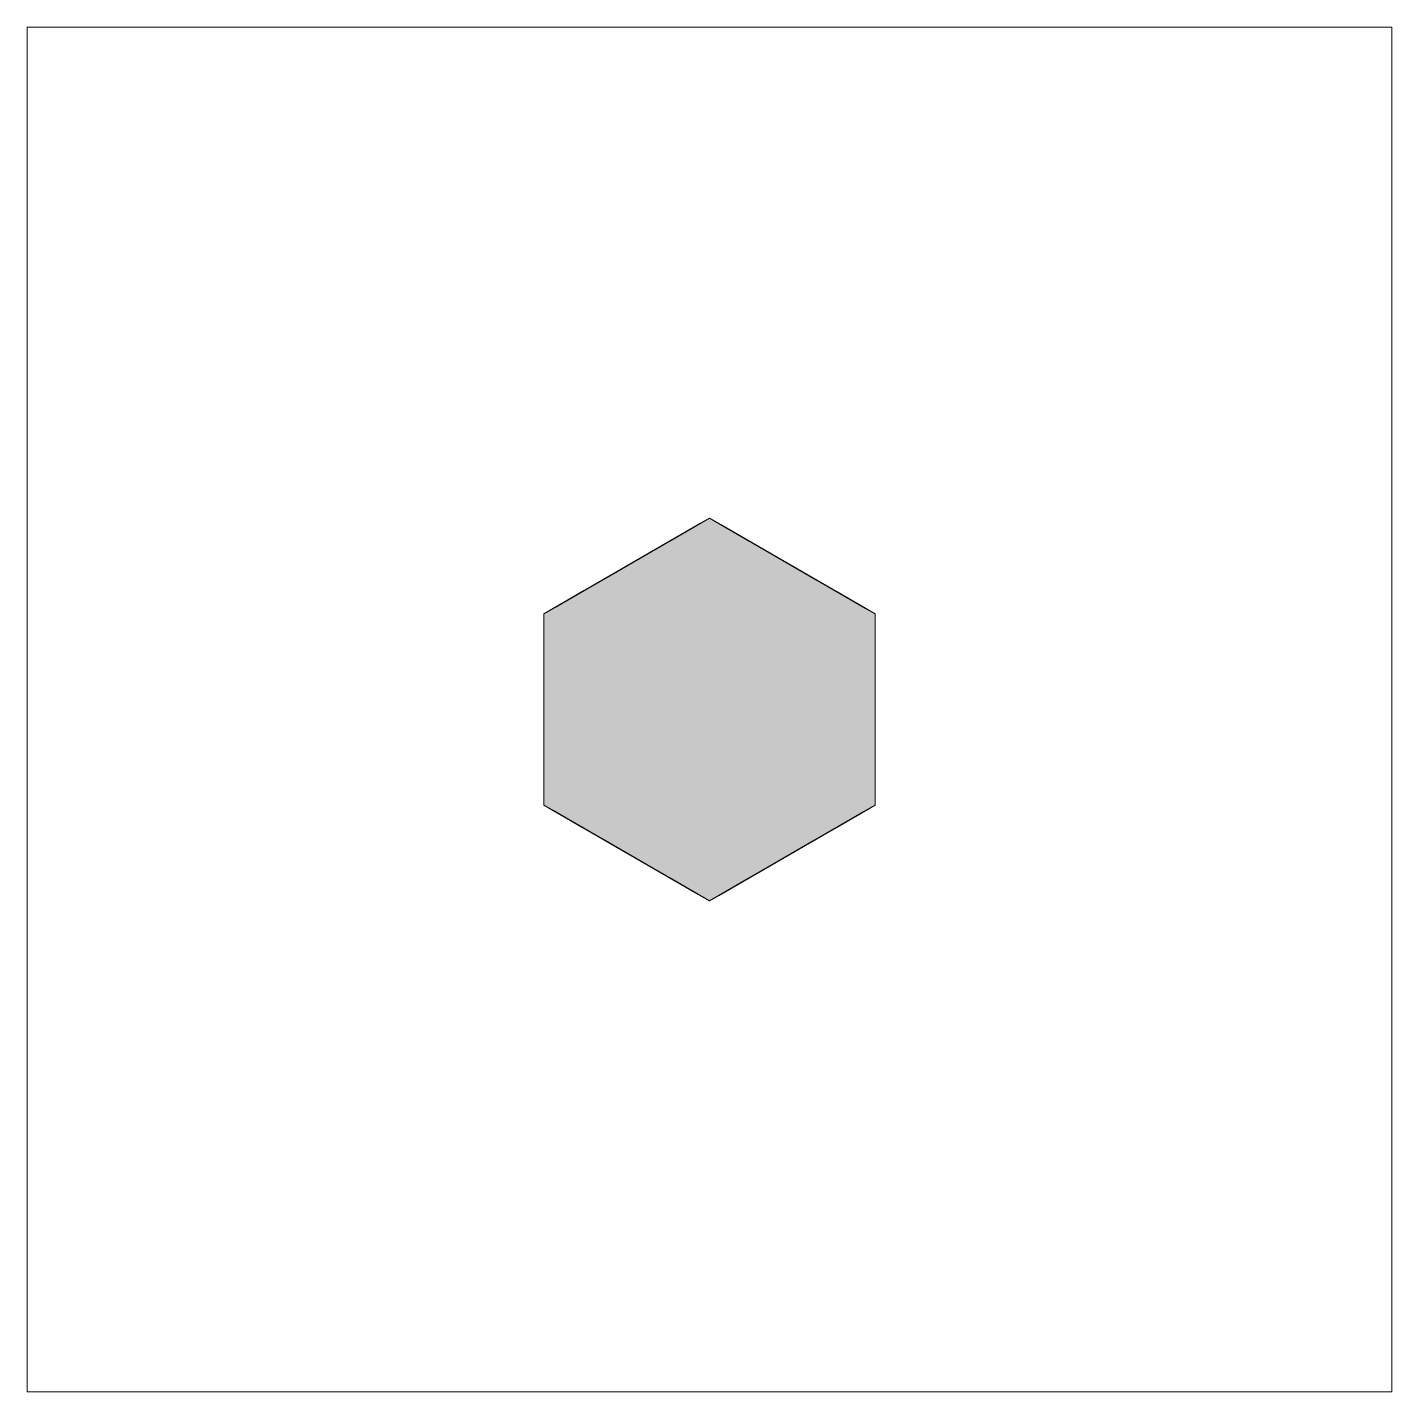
# Model space of a CAD drawing. Header units: inches. Extents: x 236 to 376, y 326 to 466.
import ezdxf

# ---------------------------------------------------------------- set-up
doc = ezdxf.new("R2010")
doc.units = ezdxf.units.IN
doc.header["$MEASUREMENT"] = 0
doc.layers.add('图层 1', color=7, linetype='Continuous')

# ---------------------------------------------------------------- blocks, each defined once
blk = doc.blocks.new('block 2')
at = {"layer": '图层 1'}
h = blk.add_hatch(color=7, dxfattribs=at)
h.dxf.hatch_style = 2
h.paths.add_polyline_path([(305.5, 416.13), (305.33, 416.03), (288.5, 406.31), (288.5, 386.69), (288.67, 386.59), (305.5, 376.87), (305.67, 376.97), (322.5, 386.69), (322.5, 406.31), (322.33, 406.41)])
at = {"layer": '图层 1', "lineweight": 0}
for points in [[(375.5, 466.5), (375.5, 326.5), (235.5, 326.5), (235.5, 466.5), (375.5, 466.5)], [(305.5, 416.13), (305.33, 416.03), (288.5, 406.31), (288.5, 386.69), (288.67, 386.59), (305.5, 376.87), (305.67, 376.97), (322.5, 386.69), (322.5, 406.31), (322.33, 406.41), (305.5, 416.13)]]:
    blk.add_lwpolyline(points, dxfattribs=at)
blk = doc.blocks.new('block 3')
at = {"layer": '图层 1'}
h = blk.add_hatch(color=7, dxfattribs=at)
h.dxf.hatch_style = 2
h.paths.add_polyline_path([(305.5, 416.13), (304.95, 415.81), (288.5, 406.31), (288.5, 386.69), (289.05, 386.37), (305.5, 376.87), (306.05, 377.19), (322.5, 386.69), (322.5, 406.31), (321.95, 406.63)])
at = {"layer": '图层 1', "lineweight": 0}
for points in [[(375.5, 466.5), (375.5, 326.5), (235.5, 326.5), (235.5, 466.5), (375.5, 466.5)], [(305.5, 416.13), (304.95, 415.81), (288.5, 406.31), (288.5, 386.69), (289.05, 386.37), (305.5, 376.87), (306.05, 377.19), (322.5, 386.69), (322.5, 406.31), (321.95, 406.63), (305.5, 416.13)]]:
    blk.add_lwpolyline(points, dxfattribs=at)
blk = doc.blocks.new('block 4')
at = {"layer": '图层 1'}
h = blk.add_hatch(color=7, dxfattribs=at)
h.dxf.hatch_style = 2
h.paths.add_polyline_path([(305.5, 416.13), (304.52, 415.57), (288.5, 406.31), (288.5, 386.69), (289.48, 386.12), (305.5, 376.87), (306.48, 377.43), (322.5, 386.69), (322.5, 406.31), (321.52, 406.88)])
at = {"layer": '图层 1', "lineweight": 0}
for points in [[(375.5, 466.5), (375.5, 326.5), (235.5, 326.5), (235.5, 466.5), (375.5, 466.5)], [(305.5, 416.13), (304.52, 415.57), (288.5, 406.31), (288.5, 386.69), (289.48, 386.12), (305.5, 376.87), (306.48, 377.43), (322.5, 386.69), (322.5, 406.31), (321.52, 406.88), (305.5, 416.13)]]:
    blk.add_lwpolyline(points, dxfattribs=at)
blk = doc.blocks.new('block 5')
at = {"layer": '图层 1'}
h = blk.add_hatch(color=7, dxfattribs=at)
h.dxf.hatch_style = 2
h.paths.add_polyline_path([(305.5, 416.13), (304.1, 415.32), (288.5, 406.31), (288.5, 386.69), (289.9, 385.88), (305.5, 376.87), (306.9, 377.68), (322.5, 386.69), (322.5, 406.31), (321.1, 407.12)])
at = {"layer": '图层 1', "lineweight": 0}
for points in [[(375.5, 466.5), (375.5, 326.5), (235.5, 326.5), (235.5, 466.5), (375.5, 466.5)], [(305.5, 416.13), (304.1, 415.32), (288.5, 406.31), (288.5, 386.69), (289.9, 385.88), (305.5, 376.87), (306.9, 377.68), (322.5, 386.69), (322.5, 406.31), (321.1, 407.12), (305.5, 416.13)]]:
    blk.add_lwpolyline(points, dxfattribs=at)
blk = doc.blocks.new('block 6')
at = {"layer": '图层 1'}
h = blk.add_hatch(color=7, dxfattribs=at)
h.dxf.hatch_style = 2
h.paths.add_polyline_path([(305.5, 416.13), (303.67, 415.07), (288.5, 406.31), (288.5, 386.69), (290.33, 385.63), (305.5, 376.87), (307.33, 377.93), (322.5, 386.69), (322.5, 406.31), (320.67, 407.37)])
at = {"layer": '图层 1', "lineweight": 0}
for points in [[(375.5, 466.5), (375.5, 326.5), (235.5, 326.5), (235.5, 466.5), (375.5, 466.5)], [(305.5, 416.13), (303.67, 415.07), (288.5, 406.31), (288.5, 386.69), (290.33, 385.63), (305.5, 376.87), (307.33, 377.93), (322.5, 386.69), (322.5, 406.31), (320.67, 407.37), (305.5, 416.13)]]:
    blk.add_lwpolyline(points, dxfattribs=at)
blk = doc.blocks.new('block 7')
at = {"layer": '图层 1'}
h = blk.add_hatch(color=7, dxfattribs=at)
h.dxf.hatch_style = 2
h.paths.add_polyline_path([(305.5, 416.13), (303.25, 414.83), (288.5, 406.31), (288.5, 386.69), (290.75, 385.38), (305.5, 376.87), (307.75, 378.17), (322.5, 386.69), (322.5, 406.31), (320.25, 407.62)])
at = {"layer": '图层 1', "lineweight": 0}
for points in [[(375.5, 466.5), (375.5, 326.5), (235.5, 326.5), (235.5, 466.5), (375.5, 466.5)], [(305.5, 416.13), (303.25, 414.83), (288.5, 406.31), (288.5, 386.69), (290.75, 385.38), (305.5, 376.87), (307.75, 378.17), (322.5, 386.69), (322.5, 406.31), (320.25, 407.62), (305.5, 416.13)]]:
    blk.add_lwpolyline(points, dxfattribs=at)
blk = doc.blocks.new('block 8')
at = {"layer": '图层 1'}
h = blk.add_hatch(color=7, dxfattribs=at)
h.dxf.hatch_style = 2
h.paths.add_polyline_path([(305.5, 416.13), (302.82, 414.58), (288.5, 406.31), (288.5, 386.69), (291.18, 385.14), (305.5, 376.87), (308.18, 378.42), (322.5, 386.69), (322.5, 406.31), (319.82, 407.86)])
at = {"layer": '图层 1', "lineweight": 0}
for points in [[(375.5, 466.5), (375.5, 326.5), (235.5, 326.5), (235.5, 466.5), (375.5, 466.5)], [(305.5, 416.13), (302.82, 414.58), (288.5, 406.31), (288.5, 386.69), (291.18, 385.14), (305.5, 376.87), (308.18, 378.42), (322.5, 386.69), (322.5, 406.31), (319.82, 407.86), (305.5, 416.13)]]:
    blk.add_lwpolyline(points, dxfattribs=at)
blk = doc.blocks.new('block 9')
at = {"layer": '图层 1'}
h = blk.add_hatch(color=7, dxfattribs=at)
h.dxf.hatch_style = 2
h.paths.add_polyline_path([(305.5, 416.13), (302.4, 414.34), (288.5, 406.31), (288.5, 386.69), (291.6, 384.89), (305.5, 376.87), (308.6, 378.66), (322.5, 386.69), (322.5, 406.31), (319.4, 408.11)])
at = {"layer": '图层 1', "lineweight": 0}
for points in [[(375.5, 466.5), (375.5, 326.5), (235.5, 326.5), (235.5, 466.5), (375.5, 466.5)], [(305.5, 416.13), (302.4, 414.34), (288.5, 406.31), (288.5, 386.69), (291.6, 384.89), (305.5, 376.87), (308.6, 378.66), (322.5, 386.69), (322.5, 406.31), (319.4, 408.11), (305.5, 416.13)]]:
    blk.add_lwpolyline(points, dxfattribs=at)
blk = doc.blocks.new('block 10')
at = {"layer": '图层 1'}
h = blk.add_hatch(color=7, dxfattribs=at)
h.dxf.hatch_style = 2
h.paths.add_polyline_path([(305.5, 416.13), (301.97, 414.09), (288.5, 406.31), (288.5, 386.69), (292.03, 384.65), (305.5, 376.87), (309.03, 378.91), (322.5, 386.69), (322.5, 406.31), (318.97, 408.35)])
at = {"layer": '图层 1', "lineweight": 0}
for points in [[(375.5, 466.5), (375.5, 326.5), (235.5, 326.5), (235.5, 466.5), (375.5, 466.5)], [(305.5, 416.13), (301.97, 414.09), (288.5, 406.31), (288.5, 386.69), (292.03, 384.65), (305.5, 376.87), (309.03, 378.91), (322.5, 386.69), (322.5, 406.31), (318.97, 408.35), (305.5, 416.13)]]:
    blk.add_lwpolyline(points, dxfattribs=at)
blk = doc.blocks.new('block 11')
at = {"layer": '图层 1'}
h = blk.add_hatch(color=7, dxfattribs=at)
h.dxf.hatch_style = 2
h.paths.add_polyline_path([(305.5, 416.13), (301.55, 413.85), (288.5, 406.31), (288.5, 386.69), (292.45, 384.4), (305.5, 376.87), (309.45, 379.15), (322.5, 386.69), (322.5, 406.31), (318.55, 408.6)])
at = {"layer": '图层 1', "lineweight": 0}
for points in [[(375.5, 466.5), (375.5, 326.5), (235.5, 326.5), (235.5, 466.5), (375.5, 466.5)], [(305.5, 416.13), (301.55, 413.85), (288.5, 406.31), (288.5, 386.69), (292.45, 384.4), (305.5, 376.87), (309.45, 379.15), (322.5, 386.69), (322.5, 406.31), (318.55, 408.6), (305.5, 416.13)]]:
    blk.add_lwpolyline(points, dxfattribs=at)
blk = doc.blocks.new('block 12')
at = {"layer": '图层 1'}
h = blk.add_hatch(color=7, dxfattribs=at)
h.dxf.hatch_style = 2
h.paths.add_polyline_path([(305.5, 416.13), (301.12, 413.6), (288.5, 406.31), (288.5, 386.69), (292.88, 384.16), (305.5, 376.87), (309.88, 379.4), (322.5, 386.69), (322.5, 406.31), (318.12, 408.84)])
at = {"layer": '图层 1', "lineweight": 0}
for points in [[(375.5, 466.5), (375.5, 326.5), (235.5, 326.5), (235.5, 466.5), (375.5, 466.5)], [(305.5, 416.13), (301.12, 413.6), (288.5, 406.31), (288.5, 386.69), (292.88, 384.16), (305.5, 376.87), (309.88, 379.4), (322.5, 386.69), (322.5, 406.31), (318.12, 408.84), (305.5, 416.13)]]:
    blk.add_lwpolyline(points, dxfattribs=at)
blk = doc.blocks.new('block 13')
at = {"layer": '图层 1'}
h = blk.add_hatch(color=7, dxfattribs=at)
h.dxf.hatch_style = 2
h.paths.add_polyline_path([(305.5, 416.13), (300.7, 413.36), (288.5, 406.31), (288.5, 386.69), (293.3, 383.91), (305.5, 376.87), (310.3, 379.64), (322.5, 386.69), (322.5, 406.31), (317.7, 409.09)])
at = {"layer": '图层 1', "lineweight": 0}
for points in [[(375.5, 466.5), (375.5, 326.5), (235.5, 326.5), (235.5, 466.5), (375.5, 466.5)], [(305.5, 416.13), (300.7, 413.36), (288.5, 406.31), (288.5, 386.69), (293.3, 383.91), (305.5, 376.87), (310.3, 379.64), (322.5, 386.69), (322.5, 406.31), (317.7, 409.09), (305.5, 416.13)]]:
    blk.add_lwpolyline(points, dxfattribs=at)
blk = doc.blocks.new('block 14')
at = {"layer": '图层 1'}
h = blk.add_hatch(color=7, dxfattribs=at)
h.dxf.hatch_style = 2
h.paths.add_polyline_path([(305.5, 416.13), (300.27, 413.11), (288.5, 406.31), (288.5, 386.69), (293.73, 383.67), (305.5, 376.87), (310.73, 379.89), (322.5, 386.69), (322.5, 406.31), (317.27, 409.33)])
at = {"layer": '图层 1', "lineweight": 0}
for points in [[(375.5, 466.5), (375.5, 326.5), (235.5, 326.5), (235.5, 466.5), (375.5, 466.5)], [(305.5, 416.13), (300.27, 413.11), (288.5, 406.31), (288.5, 386.69), (293.73, 383.67), (305.5, 376.87), (310.73, 379.89), (322.5, 386.69), (322.5, 406.31), (317.27, 409.33), (305.5, 416.13)]]:
    blk.add_lwpolyline(points, dxfattribs=at)
blk = doc.blocks.new('block 15')
at = {"layer": '图层 1'}
h = blk.add_hatch(color=7, dxfattribs=at)
h.dxf.hatch_style = 2
h.paths.add_polyline_path([(305.5, 416.13), (299.85, 412.87), (288.5, 406.31), (288.5, 386.69), (294.15, 383.42), (305.5, 376.87), (311.15, 380.13), (322.5, 386.69), (322.5, 406.31), (316.85, 409.58)])
at = {"layer": '图层 1', "lineweight": 0}
for points in [[(375.5, 466.5), (375.5, 326.5), (235.5, 326.5), (235.5, 466.5), (375.5, 466.5)], [(305.5, 416.13), (299.85, 412.87), (288.5, 406.31), (288.5, 386.69), (294.15, 383.42), (305.5, 376.87), (311.15, 380.13), (322.5, 386.69), (322.5, 406.31), (316.85, 409.58), (305.5, 416.13)]]:
    blk.add_lwpolyline(points, dxfattribs=at)
blk = doc.blocks.new('block 16')
at = {"layer": '图层 1'}
h = blk.add_hatch(color=7, dxfattribs=at)
h.dxf.hatch_style = 2
h.paths.add_polyline_path([(305.5, 416.13), (299.42, 412.62), (288.5, 406.31), (288.5, 386.69), (294.58, 383.18), (305.5, 376.87), (311.58, 380.38), (322.5, 386.69), (322.5, 406.31), (316.42, 409.82)])
at = {"layer": '图层 1', "lineweight": 0}
for points in [[(375.5, 466.5), (375.5, 326.5), (235.5, 326.5), (235.5, 466.5), (375.5, 466.5)], [(305.5, 416.13), (299.42, 412.62), (288.5, 406.31), (288.5, 386.69), (294.58, 383.18), (305.5, 376.87), (311.58, 380.38), (322.5, 386.69), (322.5, 406.31), (316.42, 409.82), (305.5, 416.13)]]:
    blk.add_lwpolyline(points, dxfattribs=at)
blk = doc.blocks.new('block 17')
at = {"layer": '图层 1'}
h = blk.add_hatch(color=7, dxfattribs=at)
h.dxf.hatch_style = 2
h.paths.add_polyline_path([(305.5, 416.13), (299, 412.38), (288.5, 406.31), (288.5, 386.69), (295, 382.93), (305.5, 376.87), (312, 380.62), (322.5, 386.69), (322.5, 406.31), (316, 410.07)])
at = {"layer": '图层 1', "lineweight": 0}
for points in [[(375.5, 466.5), (375.5, 326.5), (235.5, 326.5), (235.5, 466.5), (375.5, 466.5)], [(305.5, 416.13), (299, 412.38), (288.5, 406.31), (288.5, 386.69), (295, 382.93), (305.5, 376.87), (312, 380.62), (322.5, 386.69), (322.5, 406.31), (316, 410.07), (305.5, 416.13)]]:
    blk.add_lwpolyline(points, dxfattribs=at)
blk = doc.blocks.new('block 18')
at = {"layer": '图层 1'}
h = blk.add_hatch(color=7, dxfattribs=at)
h.dxf.hatch_style = 2
h.paths.add_polyline_path([(305.5, 416.13), (298.57, 412.13), (288.5, 406.31), (288.5, 386.69), (295.43, 382.69), (305.5, 376.87), (312.43, 380.87), (322.5, 386.69), (322.5, 406.31), (315.57, 410.31)])
at = {"layer": '图层 1', "lineweight": 0}
for points in [[(375.5, 466.5), (375.5, 326.5), (235.5, 326.5), (235.5, 466.5), (375.5, 466.5)], [(305.5, 416.13), (298.57, 412.13), (288.5, 406.31), (288.5, 386.69), (295.43, 382.69), (305.5, 376.87), (312.43, 380.87), (322.5, 386.69), (322.5, 406.31), (315.57, 410.31), (305.5, 416.13)]]:
    blk.add_lwpolyline(points, dxfattribs=at)
blk = doc.blocks.new('block 19')
at = {"layer": '图层 1'}
h = blk.add_hatch(color=7, dxfattribs=at)
h.dxf.hatch_style = 2
h.paths.add_polyline_path([(305.5, 416.13), (298.15, 411.88), (288.5, 406.31), (288.5, 386.69), (295.85, 382.44), (305.5, 376.87), (312.85, 381.12), (322.5, 386.69), (322.5, 406.31), (315.15, 410.56)])
at = {"layer": '图层 1', "lineweight": 0}
for points in [[(375.5, 466.5), (375.5, 326.5), (235.5, 326.5), (235.5, 466.5), (375.5, 466.5)], [(305.5, 416.13), (298.15, 411.88), (288.5, 406.31), (288.5, 386.69), (295.85, 382.44), (305.5, 376.87), (312.85, 381.12), (322.5, 386.69), (322.5, 406.31), (315.15, 410.56), (305.5, 416.13)]]:
    blk.add_lwpolyline(points, dxfattribs=at)
blk = doc.blocks.new('block 20')
at = {"layer": '图层 1'}
h = blk.add_hatch(color=7, dxfattribs=at)
h.dxf.hatch_style = 2
h.paths.add_polyline_path([(305.5, 416.13), (297.72, 411.64), (288.5, 406.31), (288.5, 386.69), (296.28, 382.2), (305.5, 376.87), (313.28, 381.36), (322.5, 386.69), (322.5, 406.31), (314.72, 410.81)])
at = {"layer": '图层 1', "lineweight": 0}
for points in [[(375.5, 466.5), (375.5, 326.5), (235.5, 326.5), (235.5, 466.5), (375.5, 466.5)], [(305.5, 416.13), (297.72, 411.64), (288.5, 406.31), (288.5, 386.69), (296.28, 382.2), (305.5, 376.87), (313.28, 381.36), (322.5, 386.69), (322.5, 406.31), (314.72, 410.81), (305.5, 416.13)]]:
    blk.add_lwpolyline(points, dxfattribs=at)
blk = doc.blocks.new('block 21')
at = {"layer": '图层 1'}
h = blk.add_hatch(color=7, dxfattribs=at)
h.dxf.hatch_style = 2
h.paths.add_polyline_path([(305.5, 416.13), (297.3, 411.39), (288.5, 406.31), (288.5, 386.69), (296.7, 381.95), (305.5, 376.87), (313.7, 381.61), (322.5, 386.69), (322.5, 406.31), (314.3, 411.05)])
at = {"layer": '图层 1', "lineweight": 0}
for points in [[(375.5, 466.5), (375.5, 326.5), (235.5, 326.5), (235.5, 466.5), (375.5, 466.5)], [(305.5, 416.13), (297.3, 411.39), (288.5, 406.31), (288.5, 386.69), (296.7, 381.95), (305.5, 376.87), (313.7, 381.61), (322.5, 386.69), (322.5, 406.31), (314.3, 411.05), (305.5, 416.13)]]:
    blk.add_lwpolyline(points, dxfattribs=at)
blk = doc.blocks.new('block 22')
at = {"layer": '图层 1'}
h = blk.add_hatch(color=7, dxfattribs=at)
h.dxf.hatch_style = 2
h.paths.add_polyline_path([(305.5, 416.13), (296.87, 411.15), (288.5, 406.31), (288.5, 386.69), (297.13, 381.7), (305.5, 376.87), (314.13, 381.85), (322.5, 386.69), (322.5, 406.31), (313.87, 411.3)])
at = {"layer": '图层 1', "lineweight": 0}
for points in [[(375.5, 466.5), (375.5, 326.5), (235.5, 326.5), (235.5, 466.5), (375.5, 466.5)], [(305.5, 416.13), (296.87, 411.15), (288.5, 406.31), (288.5, 386.69), (297.13, 381.7), (305.5, 376.87), (314.13, 381.85), (322.5, 386.69), (322.5, 406.31), (313.87, 411.3), (305.5, 416.13)]]:
    blk.add_lwpolyline(points, dxfattribs=at)
blk = doc.blocks.new('block 23')
at = {"layer": '图层 1'}
h = blk.add_hatch(color=7, dxfattribs=at)
h.dxf.hatch_style = 2
h.paths.add_polyline_path([(305.5, 416.13), (296.45, 410.9), (288.5, 406.31), (288.5, 386.69), (297.55, 381.46), (305.5, 376.87), (314.55, 382.1), (322.5, 386.69), (322.5, 406.31), (313.45, 411.54)])
at = {"layer": '图层 1', "lineweight": 0}
for points in [[(375.5, 466.5), (375.5, 326.5), (235.5, 326.5), (235.5, 466.5), (375.5, 466.5)], [(305.5, 416.13), (296.45, 410.9), (288.5, 406.31), (288.5, 386.69), (297.55, 381.46), (305.5, 376.87), (314.55, 382.1), (322.5, 386.69), (322.5, 406.31), (313.45, 411.54), (305.5, 416.13)]]:
    blk.add_lwpolyline(points, dxfattribs=at)
blk = doc.blocks.new('block 24')
at = {"layer": '图层 1'}
h = blk.add_hatch(color=7, dxfattribs=at)
h.dxf.hatch_style = 2
h.paths.add_polyline_path([(305.5, 416.13), (296.02, 410.66), (288.5, 406.31), (288.5, 386.69), (297.98, 381.21), (305.5, 376.87), (314.98, 382.34), (322.5, 386.69), (322.5, 406.31), (313.02, 411.79)])
at = {"layer": '图层 1', "lineweight": 0}
for points in [[(375.5, 466.5), (375.5, 326.5), (235.5, 326.5), (235.5, 466.5), (375.5, 466.5)], [(305.5, 416.13), (296.02, 410.66), (288.5, 406.31), (288.5, 386.69), (297.98, 381.21), (305.5, 376.87), (314.98, 382.34), (322.5, 386.69), (322.5, 406.31), (313.02, 411.79), (305.5, 416.13)]]:
    blk.add_lwpolyline(points, dxfattribs=at)
blk = doc.blocks.new('block 25')
at = {"layer": '图层 1'}
h = blk.add_hatch(color=7, dxfattribs=at)
h.dxf.hatch_style = 2
h.paths.add_polyline_path([(305.5, 416.13), (295.6, 410.41), (288.5, 406.31), (288.5, 386.69), (298.4, 380.97), (305.5, 376.87), (315.4, 382.59), (322.5, 386.69), (322.5, 406.31), (312.6, 412.03)])
at = {"layer": '图层 1', "lineweight": 0}
for points in [[(375.5, 466.5), (375.5, 326.5), (235.5, 326.5), (235.5, 466.5), (375.5, 466.5)], [(305.5, 416.13), (295.6, 410.41), (288.5, 406.31), (288.5, 386.69), (298.4, 380.97), (305.5, 376.87), (315.4, 382.59), (322.5, 386.69), (322.5, 406.31), (312.6, 412.03), (305.5, 416.13)]]:
    blk.add_lwpolyline(points, dxfattribs=at)
blk = doc.blocks.new('block 26')
at = {"layer": '图层 1'}
h = blk.add_hatch(color=7, dxfattribs=at)
h.dxf.hatch_style = 2
h.paths.add_polyline_path([(305.5, 416.13), (295.17, 410.17), (288.5, 406.31), (288.5, 386.69), (298.83, 380.72), (305.5, 376.87), (315.83, 382.83), (322.5, 386.69), (322.5, 406.31), (312.17, 412.28)])
at = {"layer": '图层 1', "lineweight": 0}
for points in [[(375.5, 466.5), (375.5, 326.5), (235.5, 326.5), (235.5, 466.5), (375.5, 466.5)], [(305.5, 416.13), (295.17, 410.17), (288.5, 406.31), (288.5, 386.69), (298.83, 380.72), (305.5, 376.87), (315.83, 382.83), (322.5, 386.69), (322.5, 406.31), (312.17, 412.28), (305.5, 416.13)]]:
    blk.add_lwpolyline(points, dxfattribs=at)
blk = doc.blocks.new('block 27')
at = {"layer": '图层 1'}
h = blk.add_hatch(color=7, dxfattribs=at)
h.dxf.hatch_style = 2
h.paths.add_polyline_path([(305.5, 416.13), (294.75, 409.92), (288.5, 406.31), (288.5, 386.69), (299.25, 380.48), (305.5, 376.87), (316.25, 383.08), (322.5, 386.69), (322.5, 406.31), (311.75, 412.52)])
at = {"layer": '图层 1', "lineweight": 0}
for points in [[(375.5, 466.5), (375.5, 326.5), (235.5, 326.5), (235.5, 466.5), (375.5, 466.5)], [(305.5, 416.13), (294.75, 409.92), (288.5, 406.31), (288.5, 386.69), (299.25, 380.48), (305.5, 376.87), (316.25, 383.08), (322.5, 386.69), (322.5, 406.31), (311.75, 412.52), (305.5, 416.13)]]:
    blk.add_lwpolyline(points, dxfattribs=at)
blk = doc.blocks.new('block 28')
at = {"layer": '图层 1'}
h = blk.add_hatch(color=7, dxfattribs=at)
h.dxf.hatch_style = 2
h.paths.add_polyline_path([(305.5, 416.13), (294.32, 409.68), (288.5, 406.31), (288.5, 386.69), (299.68, 380.23), (305.5, 376.87), (316.68, 383.32), (322.5, 386.69), (322.5, 406.31), (311.32, 412.77)])
at = {"layer": '图层 1', "lineweight": 0}
for points in [[(375.5, 466.5), (375.5, 326.5), (235.5, 326.5), (235.5, 466.5), (375.5, 466.5)], [(305.5, 416.13), (294.32, 409.68), (288.5, 406.31), (288.5, 386.69), (299.68, 380.23), (305.5, 376.87), (316.68, 383.32), (322.5, 386.69), (322.5, 406.31), (311.32, 412.77), (305.5, 416.13)]]:
    blk.add_lwpolyline(points, dxfattribs=at)
blk = doc.blocks.new('block 29')
at = {"layer": '图层 1'}
h = blk.add_hatch(color=7, dxfattribs=at)
h.dxf.hatch_style = 2
h.paths.add_polyline_path([(305.5, 416.13), (293.9, 409.43), (288.5, 406.31), (288.5, 386.69), (300.1, 379.99), (305.5, 376.87), (317.1, 383.57), (322.5, 386.69), (322.5, 406.31), (310.9, 413.01)])
at = {"layer": '图层 1', "lineweight": 0}
for points in [[(375.5, 466.5), (375.5, 326.5), (235.5, 326.5), (235.5, 466.5), (375.5, 466.5)], [(305.5, 416.13), (293.9, 409.43), (288.5, 406.31), (288.5, 386.69), (300.1, 379.99), (305.5, 376.87), (317.1, 383.57), (322.5, 386.69), (322.5, 406.31), (310.9, 413.01), (305.5, 416.13)]]:
    blk.add_lwpolyline(points, dxfattribs=at)
blk = doc.blocks.new('block 30')
at = {"layer": '图层 1'}
h = blk.add_hatch(color=7, dxfattribs=at)
h.dxf.hatch_style = 2
h.paths.add_polyline_path([(305.5, 416.13), (293.47, 409.19), (288.5, 406.31), (288.5, 386.69), (300.53, 379.74), (305.5, 376.87), (317.53, 383.81), (322.5, 386.69), (322.5, 406.31), (310.47, 413.26)])
at = {"layer": '图层 1', "lineweight": 0}
for points in [[(375.5, 466.5), (375.5, 326.5), (235.5, 326.5), (235.5, 466.5), (375.5, 466.5)], [(305.5, 416.13), (293.47, 409.19), (288.5, 406.31), (288.5, 386.69), (300.53, 379.74), (305.5, 376.87), (317.53, 383.81), (322.5, 386.69), (322.5, 406.31), (310.47, 413.26), (305.5, 416.13)]]:
    blk.add_lwpolyline(points, dxfattribs=at)
blk = doc.blocks.new('block 31')
at = {"layer": '图层 1'}
h = blk.add_hatch(color=7, dxfattribs=at)
h.dxf.hatch_style = 2
h.paths.add_polyline_path([(305.5, 416.13), (293.05, 408.94), (288.5, 406.31), (288.5, 386.69), (300.95, 379.5), (305.5, 376.87), (317.95, 384.06), (322.5, 386.69), (322.5, 406.31), (310.05, 413.5)])
at = {"layer": '图层 1', "lineweight": 0}
for points in [[(375.5, 466.5), (375.5, 326.5), (235.5, 326.5), (235.5, 466.5), (375.5, 466.5)], [(305.5, 416.13), (293.05, 408.94), (288.5, 406.31), (288.5, 386.69), (300.95, 379.5), (305.5, 376.87), (317.95, 384.06), (322.5, 386.69), (322.5, 406.31), (310.05, 413.5), (305.5, 416.13)]]:
    blk.add_lwpolyline(points, dxfattribs=at)
blk = doc.blocks.new('block 32')
at = {"layer": '图层 1'}
h = blk.add_hatch(color=7, dxfattribs=at)
h.dxf.hatch_style = 2
h.paths.add_polyline_path([(305.5, 416.13), (292.62, 408.7), (288.5, 406.31), (288.5, 386.69), (301.38, 379.25), (305.5, 376.87), (318.38, 384.3), (322.5, 386.69), (322.5, 406.31), (309.62, 413.75)])
at = {"layer": '图层 1', "lineweight": 0}
for points in [[(375.5, 466.5), (375.5, 326.5), (235.5, 326.5), (235.5, 466.5), (375.5, 466.5)], [(305.5, 416.13), (292.62, 408.7), (288.5, 406.31), (288.5, 386.69), (301.38, 379.25), (305.5, 376.87), (318.38, 384.3), (322.5, 386.69), (322.5, 406.31), (309.62, 413.75), (305.5, 416.13)]]:
    blk.add_lwpolyline(points, dxfattribs=at)
blk = doc.blocks.new('block 33')
at = {"layer": '图层 1'}
h = blk.add_hatch(color=7, dxfattribs=at)
h.dxf.hatch_style = 2
h.paths.add_polyline_path([(305.5, 416.13), (292.2, 408.45), (288.5, 406.31), (288.5, 386.69), (301.8, 379), (305.5, 376.87), (318.8, 384.55), (322.5, 386.69), (322.5, 406.31), (309.2, 414)])
at = {"layer": '图层 1', "lineweight": 0}
for points in [[(375.5, 466.5), (375.5, 326.5), (235.5, 326.5), (235.5, 466.5), (375.5, 466.5)], [(305.5, 416.13), (292.2, 408.45), (288.5, 406.31), (288.5, 386.69), (301.8, 379), (305.5, 376.87), (318.8, 384.55), (322.5, 386.69), (322.5, 406.31), (309.2, 414), (305.5, 416.13)]]:
    blk.add_lwpolyline(points, dxfattribs=at)
blk = doc.blocks.new('block 34')
at = {"layer": '图层 1'}
h = blk.add_hatch(color=7, dxfattribs=at)
h.dxf.hatch_style = 2
h.paths.add_polyline_path([(305.5, 416.13), (291.77, 408.2), (288.5, 406.31), (288.5, 386.69), (302.23, 378.76), (305.5, 376.87), (319.23, 384.8), (322.5, 386.69), (322.5, 406.31), (308.77, 414.24)])
at = {"layer": '图层 1', "lineweight": 0}
for points in [[(375.5, 466.5), (375.5, 326.5), (235.5, 326.5), (235.5, 466.5), (375.5, 466.5)], [(305.5, 416.13), (291.77, 408.2), (288.5, 406.31), (288.5, 386.69), (302.23, 378.76), (305.5, 376.87), (319.23, 384.8), (322.5, 386.69), (322.5, 406.31), (308.77, 414.24), (305.5, 416.13)]]:
    blk.add_lwpolyline(points, dxfattribs=at)
blk = doc.blocks.new('block 35')
at = {"layer": '图层 1'}
h = blk.add_hatch(color=7, dxfattribs=at)
h.dxf.hatch_style = 2
h.paths.add_polyline_path([(305.5, 416.13), (291.35, 407.96), (288.5, 406.31), (288.5, 386.69), (302.65, 378.51), (305.5, 376.87), (319.65, 385.04), (322.5, 386.69), (322.5, 406.31), (308.35, 414.49)])
at = {"layer": '图层 1', "lineweight": 0}
for points in [[(375.5, 466.5), (375.5, 326.5), (235.5, 326.5), (235.5, 466.5), (375.5, 466.5)], [(305.5, 416.13), (291.35, 407.96), (288.5, 406.31), (288.5, 386.69), (302.65, 378.51), (305.5, 376.87), (319.65, 385.04), (322.5, 386.69), (322.5, 406.31), (308.35, 414.49), (305.5, 416.13)]]:
    blk.add_lwpolyline(points, dxfattribs=at)
blk = doc.blocks.new('block 36')
at = {"layer": '图层 1'}
h = blk.add_hatch(color=7, dxfattribs=at)
h.dxf.hatch_style = 2
h.paths.add_polyline_path([(305.5, 416.13), (290.92, 407.71), (288.5, 406.31), (288.5, 386.69), (303.08, 378.27), (305.5, 376.87), (320.08, 385.29), (322.5, 386.69), (322.5, 406.31), (307.92, 414.73)])
at = {"layer": '图层 1', "lineweight": 0}
for points in [[(375.5, 466.5), (375.5, 326.5), (235.5, 326.5), (235.5, 466.5), (375.5, 466.5)], [(305.5, 416.13), (290.92, 407.71), (288.5, 406.31), (288.5, 386.69), (303.08, 378.27), (305.5, 376.87), (320.08, 385.29), (322.5, 386.69), (322.5, 406.31), (307.92, 414.73), (305.5, 416.13)]]:
    blk.add_lwpolyline(points, dxfattribs=at)
blk = doc.blocks.new('block 37')
at = {"layer": '图层 1'}
h = blk.add_hatch(color=7, dxfattribs=at)
h.dxf.hatch_style = 2
h.paths.add_polyline_path([(305.5, 416.13), (290.5, 407.47), (288.5, 406.31), (288.5, 386.69), (303.5, 378.02), (305.5, 376.87), (320.5, 385.53), (322.5, 386.69), (322.5, 406.31), (307.5, 414.98)])
at = {"layer": '图层 1', "lineweight": 0}
for points in [[(375.5, 466.5), (375.5, 326.5), (235.5, 326.5), (235.5, 466.5), (375.5, 466.5)], [(305.5, 416.13), (290.5, 407.47), (288.5, 406.31), (288.5, 386.69), (303.5, 378.02), (305.5, 376.87), (320.5, 385.53), (322.5, 386.69), (322.5, 406.31), (307.5, 414.98), (305.5, 416.13)]]:
    blk.add_lwpolyline(points, dxfattribs=at)
blk = doc.blocks.new('block 38')
at = {"layer": '图层 1'}
h = blk.add_hatch(color=7, dxfattribs=at)
h.dxf.hatch_style = 2
h.paths.add_polyline_path([(305.5, 416.13), (290.07, 407.22), (288.5, 406.31), (288.5, 386.69), (303.93, 377.78), (305.5, 376.87), (320.93, 385.78), (322.5, 386.69), (322.5, 406.31), (307.07, 415.22)])
at = {"layer": '图层 1', "lineweight": 0}
for points in [[(375.5, 466.5), (375.5, 326.5), (235.5, 326.5), (235.5, 466.5), (375.5, 466.5)], [(305.5, 416.13), (290.07, 407.22), (288.5, 406.31), (288.5, 386.69), (303.93, 377.78), (305.5, 376.87), (320.93, 385.78), (322.5, 386.69), (322.5, 406.31), (307.07, 415.22), (305.5, 416.13)]]:
    blk.add_lwpolyline(points, dxfattribs=at)
blk = doc.blocks.new('block 39')
at = {"layer": '图层 1'}
h = blk.add_hatch(color=7, dxfattribs=at)
h.dxf.hatch_style = 2
h.paths.add_polyline_path([(305.5, 416.13), (289.65, 406.98), (288.5, 406.31), (288.5, 386.69), (304.35, 377.53), (305.5, 376.87), (321.35, 386.02), (322.5, 386.69), (322.5, 406.31), (306.65, 415.47)])
at = {"layer": '图层 1', "lineweight": 0}
for points in [[(375.5, 466.5), (375.5, 326.5), (235.5, 326.5), (235.5, 466.5), (375.5, 466.5)], [(305.5, 416.13), (289.65, 406.98), (288.5, 406.31), (288.5, 386.69), (304.35, 377.53), (305.5, 376.87), (321.35, 386.02), (322.5, 386.69), (322.5, 406.31), (306.65, 415.47), (305.5, 416.13)]]:
    blk.add_lwpolyline(points, dxfattribs=at)
blk = doc.blocks.new('block 40')
at = {"layer": '图层 1'}
h = blk.add_hatch(color=7, dxfattribs=at)
h.dxf.hatch_style = 2
h.paths.add_polyline_path([(305.5, 416.13), (289.22, 406.73), (288.5, 406.31), (288.5, 386.69), (304.78, 377.29), (305.5, 376.87), (321.78, 386.27), (322.5, 386.69), (322.5, 406.31), (306.22, 415.71)])
at = {"layer": '图层 1', "lineweight": 0}
for points in [[(375.5, 466.5), (375.5, 326.5), (235.5, 326.5), (235.5, 466.5), (375.5, 466.5)], [(305.5, 416.13), (289.22, 406.73), (288.5, 406.31), (288.5, 386.69), (304.78, 377.29), (305.5, 376.87), (321.78, 386.27), (322.5, 386.69), (322.5, 406.31), (306.22, 415.71), (305.5, 416.13)]]:
    blk.add_lwpolyline(points, dxfattribs=at)
blk = doc.blocks.new('block 41')
at = {"layer": '图层 1'}
h = blk.add_hatch(color=7, dxfattribs=at)
h.dxf.hatch_style = 2
h.paths.add_polyline_path([(305.5, 416.13), (288.8, 406.49), (288.5, 406.31), (288.5, 386.69), (305.2, 377.04), (305.5, 376.87), (322.2, 386.51), (322.5, 386.69), (322.5, 406.31), (305.8, 415.96)])
at = {"layer": '图层 1', "lineweight": 0}
for points in [[(375.5, 466.5), (375.5, 326.5), (235.5, 326.5), (235.5, 466.5), (375.5, 466.5)], [(305.5, 416.13), (288.8, 406.49), (288.5, 406.31), (288.5, 386.69), (305.2, 377.04), (305.5, 376.87), (322.2, 386.51), (322.5, 386.69), (322.5, 406.31), (305.8, 415.96), (305.5, 416.13)]]:
    blk.add_lwpolyline(points, dxfattribs=at)

msp = doc.modelspace()

# ---------------------------------------------------------------- block references
at = {"layer": '图层 1'}
for name in ['block 2', 'block 3', 'block 4', 'block 5', 'block 6', 'block 7', 'block 8', 'block 9', 'block 10', 'block 11', 'block 12', 'block 13', 'block 14', 'block 15', 'block 16', 'block 17', 'block 18', 'block 19', 'block 20', 'block 21', 'block 22', 'block 23', 'block 24', 'block 25', 'block 26', 'block 27', 'block 28', 'block 29', 'block 30', 'block 31', 'block 32', 'block 33', 'block 34', 'block 35', 'block 36', 'block 37', 'block 38', 'block 39', 'block 40', 'block 41']:
    msp.add_blockref(name, (0, 0), dxfattribs=at)

doc.saveas('drawing.dxf')
